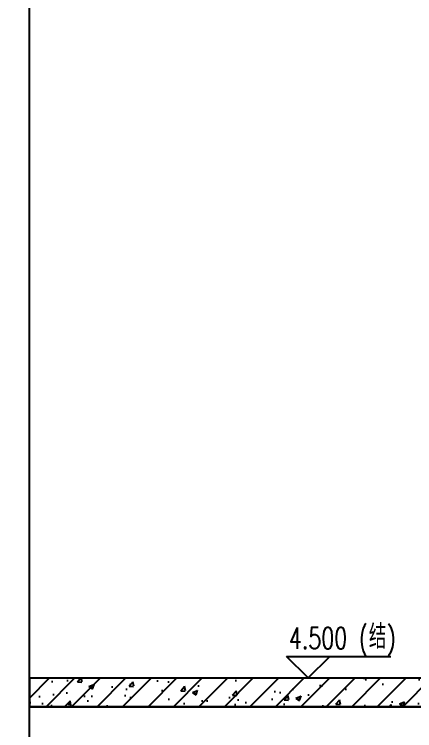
# Model space of a CAD drawing. Extents: x -1899985 to 1774885, y 556286 to 2175695.
# Drawn here: x -1484115 to -1482448, y 572538 to 575523 of the extents above; entities that cross this region are included whole.
import ezdxf

# ---------------------------------------------------------------- set-up
doc = ezdxf.new("R2010")
doc.units = 0
doc.header["$LTSCALE"] = 10
doc.header["$MEASUREMENT"] = 0
doc.linetypes.add('20剖面图$0$DASH', pattern=[0.35, 0.25, -0.1])
for name, color, linetype in [('20剖面图$0$A-SFCE', 30, 'Continuous'), ('20剖面图$0$AS-COLN', 6, 'Continuous'), ('20剖面图$0$DIM_ELEV', 3, 'Continuous'), ('20剖面图$0$DIM_SYMB', 3, 'Continuous'), ('20剖面图$0$PUB_HATCH', 8, 'Continuous'), ('20剖面图$0$PUB_TEXT', 7, 'Continuous'), ('A-LIN-V', 9, 'Continuous')]:
    doc.layers.add(name, color=color, linetype=linetype)
doc.styles.add('20剖面图$0$_TCH_DIM', font='SIMPLEX', dxfattribs={"bigfont": 'GBCBIG'})

# ---------------------------------------------------------------- blocks, each defined once
blk = doc.blocks.new('20剖面图')
at = {"layer": '20剖面图$0$PUB_HATCH'}
h = blk.add_hatch(dxfattribs=at)
h.set_pattern_fill('钢筋混凝土', color=256, scale=30, style=0)
h.set_pattern_definition([(45, (0, 0), (-53.0330086, 53.0330086), []), (50, (0, 0), (215.178055, -18.82564), [22.5, -247.5]), (355, (0, 0), (-41.6254, 225.65764), [18, -198]), (100.4514, (17.93, -1.57), (173.552815, 206.831863), [19.122057, -210.342634]), (46.1842, (0, 60), (320.172315, -49.655704), [33.75, -371.25]), (96.6356, (26.68, 55.86), (280.39881, 292.23536), [28.683086, -315.5139]), (351.1842, (0, 60), (280.398584, 292.23558), [27, -297]), (21, (30, 45), (179.072116, -120.785667), [22.5, -247.5]), (326, (30, 45), (72.9946, 217.545014), [18, -198]), (71.4514, (44.92, 34.93), (252.066789, 96.75915), [19.122057, -210.342634]), (37.5, (0, 0), (3.6479566, 99.868156), [0, -195.6, 0, -201, 0, -198.75]), (7.5, (0, 0), (78.920861, 118.3235136), [0, -114.6, 0, -191.1, 0, -75.75]), (327.5, (-66.9, 0), (160.146731, -6.7664615), [0, -75, 0, -234, 0, -310.5]), (317.5, (-96.9, 0), (174.955851, 30.031495), [0, -97.5, 0, -155.4, 0, -220.5])])
h.paths.add_polyline_path([(-1480993.4, 572697.5), (-1481293.4, 572697.5), (-1481293.4, 572757.5), (-1484052.1, 572757.5), (-1484052.1, 572637.5), (-1480993.4, 572637.5)])
at = {"layer": '20剖面图$0$A-SFCE', "linetype": '20剖面图$0$DASH'}
blk.add_line((-1481293.4, 572637.5), (-1484052.1, 572637.5), dxfattribs=at)
at = {"layer": '20剖面图$0$AS-COLN'}
for p, q in [((-1484052.1, 572757.5), (-1481293.4, 572757.5)), ((-1484052.1, 572757.5), (-1484052.1, 572637.5)), ((-1484052.1, 572637.5), (-1480993.4, 572637.5))]:
    blk.add_line(p, q, dxfattribs=at)
at = {"layer": '20剖面图$0$DIM_ELEV'}
for p, q in [((-1482891.1, 572757.5), (-1482981.1, 572847.5)), ((-1482981.1, 572847.5), (-1482547.6, 572847.5)), ((-1482891.1, 572757.5), (-1482801.1, 572847.5)), ((-1483101.1, 572757.5), (-1482801.1, 572757.5))]:
    blk.add_line(p, q, dxfattribs=at)
at = {"layer": '20剖面图$0$DIM_SYMB'}
blk.add_lwpolyline([(-1484052.1, 566363.1), (-1484052.1, 572116.7), (-1484115.1, 572139.7), (-1483989.1, 572161.9), (-1484052.1, 572184.2), (-1484052.1, 577937.9)], dxfattribs=at)
at = {"layer": '20剖面图$0$PUB_TEXT', "style": '20剖面图$0$_TCH_DIM'}
blk.add_text('结', height=101.3, dxfattribs=at).set_placement((-1482638.8, 572879))
at = {"layer": '20剖面图$0$PUB_TEXT', "style": '20剖面图$0$_TCH_DIM', "width": 0.705882}
for s, height, p in [('4.500', 89.25, (-1482971.8, 572879)), ('(', 89.2, (-1482680.8, 572879)), (')', 89.2, (-1482565.1, 572879))]:
    blk.add_text(s, height=height, dxfattribs=at).set_placement(p)

msp = doc.modelspace()

# ---------------------------------------------------------------- block references
at = {"layer": 'A-LIN-V'}
msp.add_blockref('20剖面图', (0, 0), dxfattribs=at)

doc.saveas('drawing.dxf')
